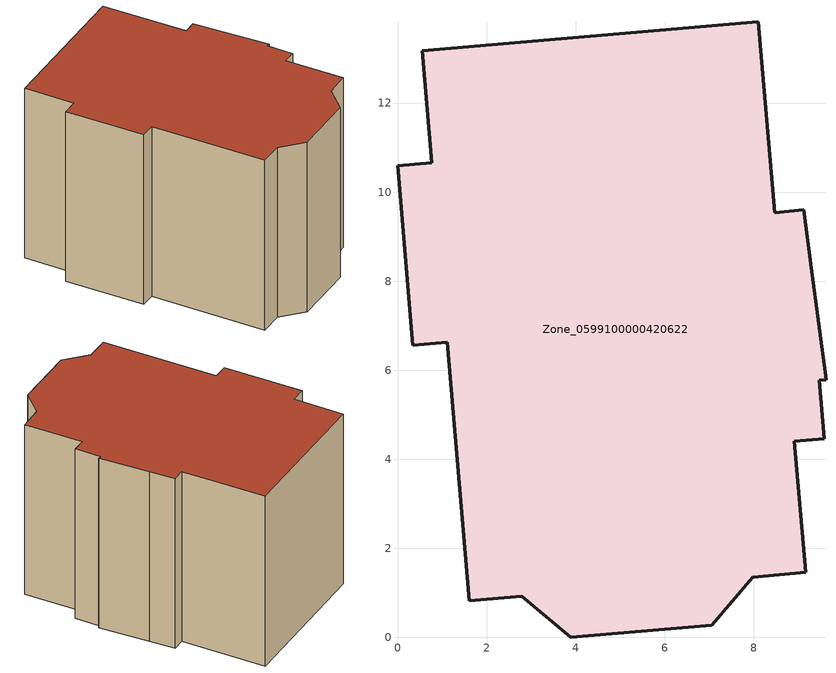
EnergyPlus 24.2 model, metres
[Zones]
Zone_0599100000420622
 floor ground (C_G): 7.06,0.27 3.89,0 2.79,0.92 1.61,0.81 1.11,6.63 0.34,6.56 0,10.59 0.77,10.66 0.55,13.18 8.11,13.83 8.47,9.54 9.13,9.61 9.3,8.3 9.63,5.79 9.47,5.77 9.58,4.46 8.92,4.41 9.18,1.46 7.98,1.35 z0
 wall outside (C_F): 3.89,0 7.06,0.27 7.98,1.35 9.18,1.46 8.92,4.41 9.58,4.46 9.47,5.77 9.63,5.79 9.3,8.3 9.13,9.61 8.47,9.54 8.11,13.83 0.55,13.18 0.77,10.66 0,10.59 0.34,6.56 1.11,6.63 1.61,0.81 2.79,0.92 3.89,0 z0:9.34
 roof outside (C_R): 9.63,5.79 9.3,8.3 9.13,9.61 8.47,9.54 8.11,13.83 0.55,13.18 0.77,10.66 0,10.59 0.34,6.56 1.11,6.63 1.61,0.81 2.79,0.92 3.89,0 7.06,0.27 7.98,1.35 9.18,1.46 8.92,4.41 9.58,4.46 9.47,5.77 z9.34
[BUILDING]
Pand.0599100000420622: North Axis=0; Terrain=City; Loads Convergence Tolerance Value=0.04; Temperature Convergence Tolerance Value=0.4; Solar Distribution=FullExterior; Maximum Number of Warmup Days=25; Minimum Number of Warmup Days=1
[Site:Location]
Rotterdam.The.Hague.AP_ZH_NLD Design_Conditions: Latitude=51.96; Longitude=4.45; Time Zone=1; Elevation=-4.5
[SITE:GROUNDTEMPERATURE:BUILDINGSURFACE]
18, 18, 18, 18, 18, 18, 18, 18, 18, 18, 18, 18
[MATERIAL] Thermal Absorptance=0.9; Solar Absorptance=0.7; Visible Absorptance=0.7
Name | Roughness | Thickness | Conductivity | Density | Specific Heat
G.D.1992-2005 | MediumSmooth | 0.15 | 0.06 | 540 | 1210
F.D.1992-2005 | Rough | 0.3 | 0.12 | 1920 | 840
R.D.1992-2005 | MediumRough | 0.2 | 0.08 | 1500 | 1000
[CONSTRUCTION]
C_G: G.D.1992-2005
C_F: F.D.1992-2005
C_R: R.D.1992-2005
[ZONE]
Zone_0599100000420622: Type=1; Multiplier=1; Ceiling Height=Autocalculate; Volume=Autocalculate; Floor Area=autocalculate; Part of Total Floor Area=Yes
[ZONEINFILTRATION:DESIGNFLOWRATE]
Infil_Zone_0599100000420622: Zone or ZoneList or Space or SpaceList=Zone_0599100000420622; Schedule=AlwaysOn; Design Flow Rate Calculation Method=Flow/Area; Flow Rate per Floor Area=0.0021; Constant Term Coefficient=1; Temperature Term Coefficient=0; Velocity Term Coefficient=0; Velocity Squared Term Coefficient=0
[HVACTEMPLATE:ZONE:IDEALLOADSAIRSYSTEM]
Zone_0599100000420622: Maximum Heating Supply Air Temperature=50; Minimum Cooling Supply Air Temperature=13; Maximum Heating Supply Air Humidity Ratio=0.0156; Minimum Cooling Supply Air Humidity Ratio=0.0077; Heating Limit=NoLimit; Cooling Limit=NoLimit; Dehumidification Control Type=ConstantSensibleHeatRatio; Cooling Sensible Heat Ratio=0.7; Dehumidification Setpoint=60; Humidification Control Type=None; Humidification Setpoint=30; Outdoor Air Method=None; Outdoor Air Flow Rate per Person=0.00944; Outdoor Air Flow Rate per Zone Floor Area=0; Outdoor Air Flow Rate per Zone=0; Demand Controlled Ventilation Type=None; Outdoor Air Economizer Type=NoEconomizer; Heat Recovery Type=None; Sensible Heat Recovery Effectiveness=0.7; Latent Heat Recovery Effectiveness=0.65
[ZONECONTROL:THERMOSTAT]
ThermostatControl_Zone_0599100000420622: Zone or ZoneList=Zone_0599100000420622; Control Type Schedule=DualSetpointControlType; Control 1=Thermostat_Zone_0599100000420622; Temperature Difference Between Cutout And Setpoint=0
[THERMOSTATSETPOINT:DUALSETPOINT]
Thermostat_Zone_0599100000420622: Heating Setpoint Temperature Schedule=HeatingSetpoint_Zone_0599100000420622; Cooling Setpoint Temperature Schedule=CoolingSetpoint_Zone_0599100000420622
[SCHEDULE:COMPACT]
HeatingSetpoint_Zone_0599100000420622: Through: 12/31, For: AllDays, Until: 24:00, 21
CoolingSetpoint_Zone_0599100000420622: Through: 12/31, For: AllDays, Until: 24:00, 24
DualSetpointControlType: Through: 12/31, For: AllDays, Until: 24:00, 4
AlwaysOn: Through: 12/31, For: AllDays, Until: 24:00, 1
